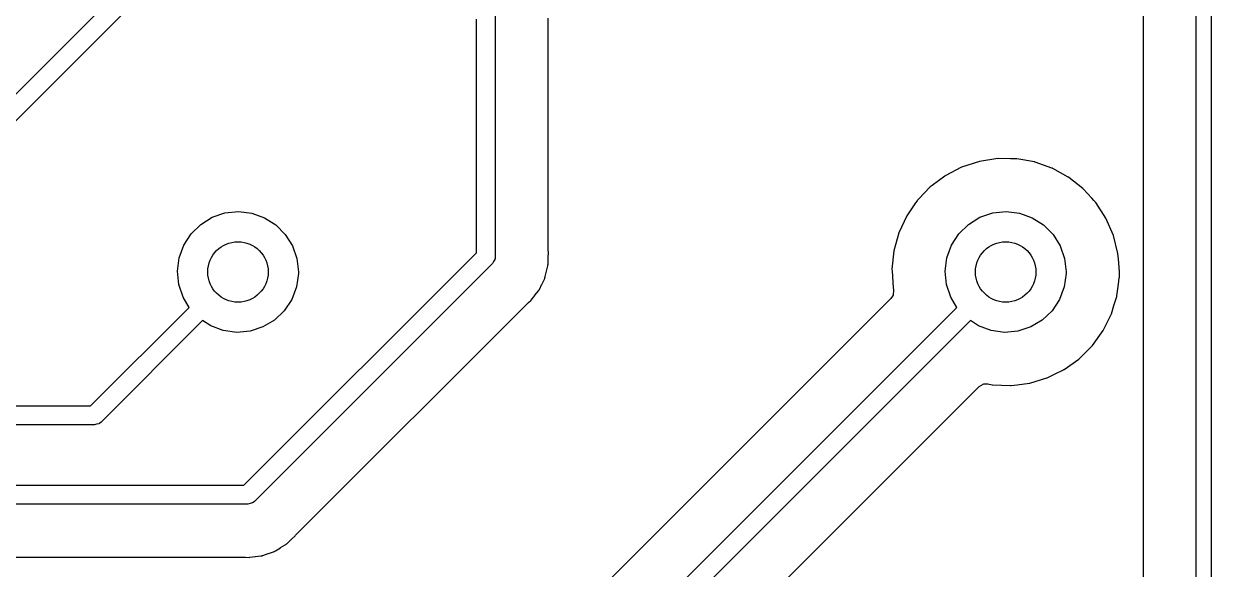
# Model space of a CAD drawing. Extents: x 20.1 to 80.3, y -80.1 to -19.9.
# Drawn here: x 64.59 to 80.3, y -47.34 to -40.11 of the extents above; entities that cross this region are included whole.
import ezdxf

# ---------------------------------------------------------------- set-up
doc = ezdxf.new("R2010")
doc.units = 0
doc.layers.add('BLACK', color=7, linetype='CONTINUOUS')

msp = doc.modelspace()

# ---------------------------------------------------------------- linework, layer by layer
at = {"layer": 'BLACK', "linetype": 'CONTINUOUS'}
for p, q in [((80.1, -79.9), (80.1, -20.1)), ((80.3, -20), (80.3, -80)), ((79.4, -20.926), (79.4, -71.6445)), ((63.6916, -41.8316), (67.075, -38.4482)), ((67.2884, -38.5884), (63.905, -41.9718)), ((70.575, -43.1482), (70.575, -40.0518)), ((70.825, -40), (70.825, -43.2)), ((71.5255, -43.1103), (71.5255, -40.04)), ((77.2311, -41.9353), (76.9965, -42.012)), ((77.475, -41.898), (77.2311, -41.9353)), ((77.4801, -41.8981), (77.475, -41.898)), ((77.6423, -41.9001), (77.4801, -41.8981)), ((77.4801, -41.8981), (77.4801, -41.8981)), ((77.7217, -41.901), (77.6423, -41.9001)), ((77.7268, -41.9019), (77.7217, -41.901)), ((77.9595, -41.9434), (77.7268, -41.9019)), ((77.7268, -41.9019), (77.7268, -41.9019)), ((77.9646, -41.9443), (77.9595, -41.9434)), ((77.9595, -41.9434), (77.9595, -41.9434)), ((77.9695, -41.946), (77.9646, -41.9443)), ((78.1923, -42.0249), (77.9695, -41.946)), ((77.9695, -41.946), (77.9695, -41.946)), ((76.9965, -42.012), (76.7777, -42.1259)), ((78.1972, -42.0267), (78.1923, -42.0249)), ((78.1923, -42.0249), (78.1923, -42.0249)), ((78.2017, -42.0292), (78.1972, -42.0267)), ((78.4087, -42.1434), (78.2017, -42.0292)), ((78.2017, -42.0292), (78.2017, -42.0292)), ((76.6067, -42.2543), (76.5804, -42.2741)), ((76.7735, -42.129), (76.6067, -42.2543)), ((76.7777, -42.1259), (76.7735, -42.129)), ((76.7735, -42.129), (76.7735, -42.129)), ((78.4132, -42.1459), (78.4087, -42.1434)), ((78.4087, -42.1434), (78.4087, -42.1434)), ((78.4173, -42.1491), (78.4132, -42.1459)), ((78.6028, -42.2956), (78.4173, -42.1491)), ((78.4173, -42.1491), (78.4173, -42.1491)), ((76.4334, -42.4278), (76.4099, -42.4525)), ((76.5768, -42.2778), (76.4334, -42.4278)), ((76.5804, -42.2741), (76.5768, -42.2778)), ((78.6068, -42.2988), (78.6028, -42.2956)), ((78.6028, -42.2956), (78.6028, -42.2956)), ((78.7187, -42.4217), (78.6068, -42.2988)), ((78.7466, -42.4525), (78.7187, -42.4217)), ((76.3872, -42.4857), (76.2709, -42.6563)), ((76.407, -42.4567), (76.3872, -42.4857)), ((76.4099, -42.4525), (76.407, -42.4567)), ((76.407, -42.4567), (76.407, -42.4567)), ((78.7729, -42.4813), (78.7466, -42.4525)), ((78.9069, -42.6885), (78.7729, -42.4813)), ((66.9275, -42.7696), (67.0794, -42.6761)), ((67.0794, -42.6761), (67.2482, -42.6187)), ((67.2482, -42.6187), (67.4256, -42.6)), ((67.4256, -42.6), (67.6027, -42.6211)), ((67.6027, -42.6211), (67.7707, -42.681)), ((67.7707, -42.681), (67.9213, -42.7765)), ((76.2709, -42.6563), (76.167, -42.8801)), ((77.0875, -42.7696), (77.2394, -42.6761)), ((77.2394, -42.6761), (77.4082, -42.6187)), ((77.4082, -42.6187), (77.5856, -42.6)), ((77.5856, -42.6), (77.7627, -42.6211)), ((77.7627, -42.6211), (77.9307, -42.681)), ((77.9307, -42.681), (78.0813, -42.7765)), ((79.0053, -42.9148), (78.9069, -42.6885)), ((66.7034, -43.0443), (66.8, -42.8944)), ((66.8, -42.8944), (66.9275, -42.7696)), ((67.9213, -42.7765), (68.047, -42.9031)), ((76.167, -42.8801), (76.101, -43.1179)), ((76.8634, -43.0443), (76.96, -42.8944)), ((76.96, -42.8944), (77.0875, -42.7696)), ((78.0813, -42.7765), (78.207, -42.9031)), ((66.6424, -43.2119), (66.7034, -43.0443)), ((68.047, -42.9031), (68.1415, -43.0543)), ((68.1415, -43.0543), (68.2001, -43.2228)), ((76.8024, -43.2119), (76.8634, -43.0443)), ((78.207, -42.9031), (78.3015, -43.0543)), ((78.3015, -43.0543), (78.3601, -43.2228)), ((79.0654, -43.1541), (79.0053, -42.9148)), ((66.6201, -43.3888), (66.6424, -43.2119)), ((67.4982, -46.225), (70.575, -43.1482)), ((70.825, -43.2), (70.8218, -43.222)), ((71.5259, -43.1204), (71.5255, -43.1103)), ((71.5255, -43.2102), (71.5275, -43.1402)), ((71.5255, -43.2137), (71.5255, -43.2102)), ((71.5255, -43.2871), (71.5255, -43.2137)), ((71.5264, -43.1267), (71.5259, -43.1204)), ((71.5277, -43.1334), (71.5264, -43.1267)), ((71.5275, -43.1402), (71.5277, -43.1334)), ((71.5275, -43.1402), (71.5275, -43.1402)), ((76.101, -43.1179), (76.0748, -43.3632)), ((76.7801, -43.3888), (76.8024, -43.2119)), ((79.0658, -43.1592), (79.0654, -43.1541)), ((79.0712, -43.2241), (79.0658, -43.1592)), ((79.0658, -43.1592), (79.0658, -43.1592)), ((70.7884, -43.2884), (67.6384, -46.4384)), ((68.2001, -43.2228), (68.22, -43.4)), ((70.8032, -43.2614), (70.7884, -43.2884)), ((70.8199, -43.2355), (70.8032, -43.2614)), ((70.8208, -43.2291), (70.8199, -43.2355)), ((70.8221, -43.2266), (70.8208, -43.2291)), ((70.8218, -43.222), (70.8221, -43.2266)), ((71.5038, -43.3884), (71.521, -43.3193)), ((71.521, -43.3193), (71.5227, -43.3127)), ((71.5227, -43.3127), (71.5229, -43.3059)), ((71.5229, -43.3059), (71.5232, -43.3035)), ((71.5232, -43.3035), (71.5234, -43.3024)), ((71.5234, -43.3024), (71.5241, -43.2976)), ((71.5241, -43.2976), (71.5252, -43.2926)), ((71.5252, -43.2926), (71.5255, -43.2871)), ((76.0748, -43.3632), (76.0751, -43.3684)), ((76.0751, -43.3684), (76.0751, -43.3684)), ((76.0751, -43.3684), (76.076, -43.3846)), ((78.3601, -43.2228), (78.38, -43.4)), ((79.0856, -43.4), (79.0712, -43.2241)), ((66.6375, -43.5663), (66.6201, -43.3888)), ((68.2197, -43.4223), (68.1949, -43.599)), ((68.22, -43.4), (68.2197, -43.4223)), ((71.4569, -43.5317), (71.4793, -43.4867)), ((71.4793, -43.4867), (71.4809, -43.4801)), ((71.4809, -43.4801), (71.4818, -43.4778)), ((71.4818, -43.4778), (71.482, -43.4773)), ((71.482, -43.4773), (71.4823, -43.4766)), ((71.4823, -43.4766), (71.4824, -43.476)), ((71.4824, -43.476), (71.4832, -43.4738)), ((71.4832, -43.4738), (71.4861, -43.4676)), ((71.4861, -43.4676), (71.4876, -43.4609)), ((71.4876, -43.4609), (71.5031, -43.3914)), ((71.4876, -43.4609), (71.4876, -43.4609)), ((71.5031, -43.3914), (71.5038, -43.3884)), ((76.076, -43.3846), (76.089, -43.6095)), ((76.7975, -43.5663), (76.7801, -43.3888)), ((78.3797, -43.4223), (78.3549, -43.599)), ((78.38, -43.4), (78.3797, -43.4223)), ((79.0725, -43.5594), (79.0834, -43.4769)), ((79.0834, -43.4769), (79.0838, -43.4735)), ((79.0834, -43.4769), (79.0834, -43.4769)), ((79.0838, -43.4735), (79.0839, -43.4702)), ((79.0839, -43.4702), (79.0856, -43.4034)), ((79.0856, -43.4034), (79.0856, -43.4)), ((79.0856, -43.4034), (79.0856, -43.4034)), ((66.6938, -43.7356), (66.6375, -43.5663)), ((68.1949, -43.599), (68.1315, -43.7657)), ((71.3506, -43.7082), (71.3995, -43.6474)), ((71.3995, -43.6474), (71.4026, -43.6413)), ((71.4026, -43.6413), (71.4039, -43.6392)), ((71.4039, -43.6392), (71.4042, -43.6388)), ((71.4042, -43.6388), (71.4046, -43.6381)), ((71.4046, -43.6381), (71.4049, -43.6376)), ((71.4049, -43.6376), (71.4061, -43.6356)), ((71.4061, -43.6356), (71.4103, -43.6302)), ((71.4103, -43.6302), (71.4433, -43.5594)), ((71.4433, -43.5594), (71.4446, -43.5566)), ((71.4446, -43.5566), (71.4569, -43.5317)), ((76.089, -43.6095), (76.0939, -43.6311)), ((76.0947, -43.6349), (76.0902, -43.7057)), ((76.0939, -43.6311), (76.0947, -43.6349)), ((76.8538, -43.7356), (76.7975, -43.5663)), ((78.3549, -43.599), (78.2915, -43.7657)), ((79.0516, -43.7182), (79.0725, -43.5594)), ((66.7745, -43.8688), (66.6938, -43.7356)), ((68.1315, -43.7657), (68.0328, -43.9142)), ((68.1972, -46.8703), (71.2554, -43.812)), ((71.2554, -43.812), (71.2632, -43.8049)), ((71.2632, -43.8049), (71.2961, -43.777)), ((71.2961, -43.777), (71.3013, -43.7726)), ((71.3013, -43.7726), (71.3488, -43.7106)), ((71.3488, -43.7106), (71.3506, -43.7082)), ((76.0609, -43.7517), (71.7, -48.1126)), ((76.0902, -43.7057), (76.0609, -43.7517)), ((76.9345, -43.8688), (76.8538, -43.7356)), ((78.2915, -43.7657), (78.1928, -43.9142)), ((79.013, -43.8452), (79.0501, -43.7231)), ((79.0501, -43.7231), (79.0516, -43.7182)), ((79.0501, -43.7231), (79.0501, -43.7231)), ((65.4682, -45.175), (66.7745, -43.8688)), ((68.0328, -43.9142), (67.9037, -44.0372)), ((71.9532, -48.85), (76.9345, -43.8688)), ((78.1928, -43.9142), (78.0637, -44.0372)), ((78.8706, -44.1755), (78.9799, -43.9543)), ((78.9799, -43.9543), (79.013, -43.8452)), ((66.9526, -44.0442), (65.6084, -45.3884)), ((67.0593, -44.1141), (66.9526, -44.0442)), ((67.2265, -44.1762), (67.0593, -44.1141)), ((67.7505, -44.1285), (67.5809, -44.1837)), ((67.9037, -44.0372), (67.7505, -44.1285)), ((77.1126, -44.0442), (72.0934, -49.0634)), ((77.2193, -44.1141), (77.1126, -44.0442)), ((77.3865, -44.1762), (77.2193, -44.1141)), ((77.9105, -44.1285), (77.7409, -44.1837)), ((78.0637, -44.0372), (77.9105, -44.1285)), ((67.4032, -44.1998), (67.2265, -44.1762)), ((67.5809, -44.1837), (67.4032, -44.1998)), ((77.5632, -44.1998), (77.3865, -44.1762)), ((77.7409, -44.1837), (77.5632, -44.1998)), ((78.7266, -44.3758), (78.8706, -44.1755)), ((78.5518, -44.55), (78.7266, -44.3758)), ((78.3552, -44.6903), (78.5476, -44.553)), ((78.5476, -44.553), (78.5518, -44.55)), ((78.5476, -44.553), (78.5476, -44.553)), ((78.1294, -44.8018), (78.2333, -44.7509)), ((78.2333, -44.7509), (78.3463, -44.6956)), ((78.3463, -44.6956), (78.351, -44.6933)), ((78.3463, -44.6956), (78.3463, -44.6956)), ((78.351, -44.6933), (78.3552, -44.6903)), ((78.3552, -44.6903), (78.3552, -44.6903)), ((72.6522, -49.4953), (77.2298, -44.9177)), ((77.2298, -44.9177), (77.2921, -44.8837)), ((77.2921, -44.8837), (77.344, -44.8833)), ((77.344, -44.8833), (77.4017, -44.8951)), ((77.4017, -44.8951), (77.4069, -44.8952)), ((77.4069, -44.8952), (77.4069, -44.8952)), ((77.4069, -44.8952), (77.6431, -44.9039)), ((77.6431, -44.9039), (77.6431, -44.9039)), ((77.6431, -44.9039), (77.6483, -44.9041)), ((77.6483, -44.9041), (77.6534, -44.9034)), ((77.6534, -44.9034), (77.7297, -44.8937)), ((77.6534, -44.9034), (77.6534, -44.9034)), ((77.7297, -44.8937), (77.893, -44.8727)), ((77.893, -44.8727), (77.898, -44.8713)), ((77.898, -44.8713), (78.1244, -44.8033)), ((77.898, -44.8713), (77.898, -44.8713)), ((78.1244, -44.8033), (78.1294, -44.8018)), ((78.1244, -44.8033), (78.1244, -44.8033)), ((59.5518, -45.175), (65.4682, -45.175)), ((65.5796, -45.4099), (65.5495, -45.4163)), ((65.5848, -45.406), (65.5796, -45.4099)), ((65.5875, -45.4052), (65.5848, -45.406)), ((65.5906, -45.4017), (65.5875, -45.4052)), ((65.6084, -45.3884), (65.5906, -45.4017)), ((65.52, -45.425), (59.5, -45.425)), ((65.5495, -45.4163), (65.52, -45.425)), ((59.5018, -46.225), (67.4982, -46.225)), ((67.55, -46.475), (59.45, -46.475)), ((67.5795, -46.4663), (67.55, -46.475)), ((67.6096, -46.4599), (67.5795, -46.4663)), ((67.6148, -46.456), (67.6096, -46.4599)), ((67.6175, -46.4552), (67.6148, -46.456)), ((67.6206, -46.4517), (67.6175, -46.4552)), ((67.6384, -46.4384), (67.6206, -46.4517)), ((68.0721, -46.9953), (68.124, -46.9434)), ((68.124, -46.9434), (68.1266, -46.9409)), ((68.1266, -46.9409), (68.1774, -46.8929)), ((68.1774, -46.8929), (68.1824, -46.8882)), ((68.1774, -46.8929), (68.1774, -46.8929)), ((68.1824, -46.8882), (68.1862, -46.8825)), ((68.1862, -46.8825), (68.1903, -46.8777)), ((68.1903, -46.8777), (68.1972, -46.8703)), ((67.7481, -47.1564), (67.8214, -47.1297)), ((67.8214, -47.1297), (67.8243, -47.1287)), ((67.8243, -47.1287), (67.8918, -47.106)), ((67.8918, -47.106), (67.8983, -47.1038)), ((67.8983, -47.1038), (67.9042, -47.1003)), ((67.9042, -47.1003), (67.9063, -47.0993)), ((67.9063, -47.0993), (67.9069, -47.099)), ((67.9069, -47.099), (67.9075, -47.0987)), ((67.9075, -47.0987), (67.9081, -47.0984)), ((67.9081, -47.0984), (67.9102, -47.0974)), ((67.9102, -47.0974), (67.9166, -47.0951)), ((67.9166, -47.0951), (67.9825, -47.0532)), ((67.9825, -47.0532), (67.9851, -47.0516)), ((67.9851, -47.0516), (68.0462, -47.0149)), ((68.0462, -47.0149), (68.052, -47.0114)), ((68.0462, -47.0149), (68.0462, -47.0149)), ((68.052, -47.0114), (68.057, -47.0067)), ((68.057, -47.0067), (68.0589, -47.0053)), ((68.0589, -47.0053), (68.0598, -47.0046)), ((68.0598, -47.0046), (68.0637, -47.0017)), ((68.0637, -47.0017), (68.068, -46.9989)), ((68.068, -46.9989), (68.0721, -46.9953)), ((59.5397, -47.1755), (67.51, -47.1755)), ((67.51, -47.1755), (67.5205, -47.1759)), ((67.5205, -47.1759), (67.5703, -47.1801)), ((67.5703, -47.1801), (67.577, -47.1792)), ((67.577, -47.1792), (67.5771, -47.1792)), ((67.5771, -47.1792), (67.6477, -47.1698)), ((67.6477, -47.1698), (67.6507, -47.1694)), ((67.6507, -47.1694), (67.7215, -47.1617)), ((67.7215, -47.1617), (67.7283, -47.161)), ((67.7283, -47.161), (67.7348, -47.1588)), ((67.7348, -47.1588), (67.7371, -47.1583)), ((67.7371, -47.1583), (67.7377, -47.1582)), ((67.7377, -47.1582), (67.7384, -47.158)), ((67.7384, -47.158), (67.739, -47.1579)), ((67.739, -47.1579), (67.7413, -47.1573)), ((67.7413, -47.1573), (67.7481, -47.1564))]:
    msp.add_line(p, q, dxfattribs=at)
at = {"layer": 'BLACK'}
for centre in [(67.42, -43.4), (77.58, -43.4)]:
    msp.add_circle(centre, 0.4, dxfattribs=at)

doc.saveas('drawing.dxf')
